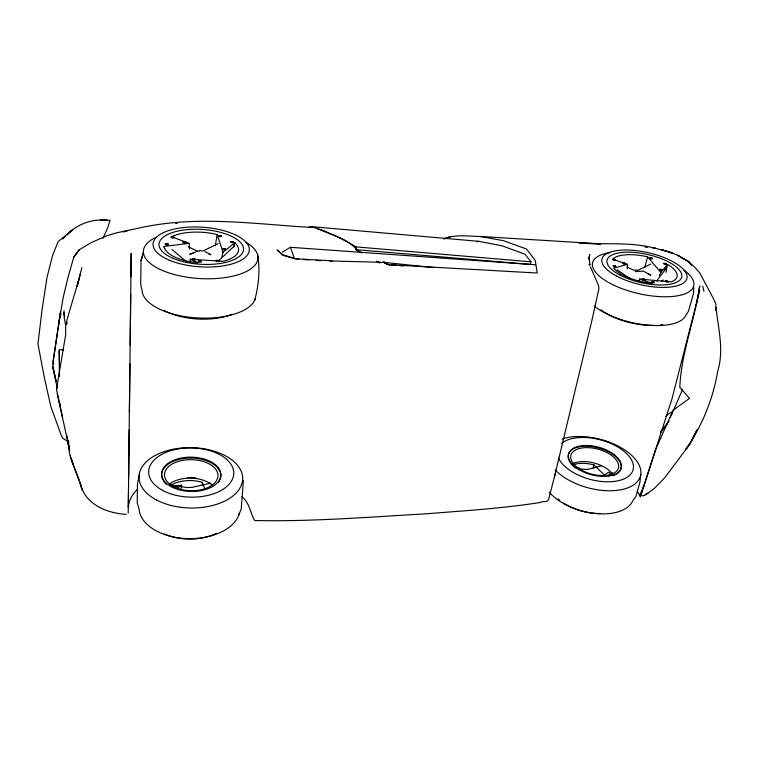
<?xml version="1.0" encoding="UTF-8"?>
<svg xmlns="http://www.w3.org/2000/svg" width="759" height="759" viewBox="0 0 759 759"><rect width="100%" height="100%" fill="white"/><g stroke="black" fill="none" stroke-linecap="round" stroke-linejoin="round"><path stroke-width="1.14" d="M699.751 290.46L671.952 398.968L640.34 496.756L656.108 448.446L673.11 410.211L689.504 398.399L679.798 387.308C681.307 352.584 694.77 319.909 699.76 286.001L698.735 291.522M129.95 363.865L129.41 412.165M130.159 345.089L130.728 294.483M130.928 276.798L131.193 253.212L128.214 513.065M64.041 310.773L64.202 317.736L65.682 325.326L65.635 334.966L56.479 389.348L62.352 416.644M128.48 492.686L128.318 506.908C129.011 500.001 132.635 493.654 137.758 489.052M128.641 478.464L129.201 429.907M715.955 308.05L715.927 310.384L715.889 304.074L713.972 299.653L699.893 273.126L695.187 267.68L688.631 261.675L677.778 255.366L669.58 252.026L652.541 247.576L655.823 248.478C630.985 241.561 604.714 244.834 579.316 243.098L600.635 243.867L480.21 236.466C468.104 236.305 455.286 234.095 443.806 238.876M143.366 252.633L141.06 260.365L140.671 284.208L142.17 290.906A56.944 25.351 3.2 0 0 196.951 317.898A56.944 25.351 3.2 0 0 255.546 297.898M670.472 417.754L670.415 417.241M81.858 267.576L80.103 274.549M693.764 287.168L693.451 293.78L688.498 311.114L685.709 315.592A51.726 20.835 13.1 0 1 646.288 324.966A51.726 20.835 13.1 0 1 594.031 305.962M59.496 375.62L59.591 373.646M627.266 268.942L627.522 264.312L612.693 259.161A33.747 12.761 12.7 0 1 647.588 256.836L660.861 272.453L659.334 275.621M243.392 480.57L241.22 509.004L238.886 514.773M52.978 363.257L52.713 366.445L57.295 388.39M640.805 474.204L639.913 482.354L635.833 496.671L632.769 500.712A46.574 25.256 15.4 0 1 595.426 513.501A46.574 25.256 15.4 0 1 549.298 492.24M215.281 245.878L217.169 234.531A37.352 15.389 3.7 0 0 171.534 236.751L189.133 243.364L189.494 248.99M58.633 324.539L63.158 297.623L67.798 278.249L73.756 257.159L79.353 249.72L90.862 242.766L106.839 235.793L116.431 232.861L139.912 227.871C196.562 215.205 254.331 224.057 311.408 227.453M60.369 312.499L52.978 361.92L53.415 364.197M181.05 488.483L181.638 485.2L172.834 486.291M696.269 304.786L698.327 293.733M310.886 226.59L323.429 230.537L342.053 239.057L356.36 246.922L355.772 249.654L530.171 264.398L531.006 261.817L525.019 254.218L501.851 245.745L478.787 241.334L310.886 226.59L308.847 227.235M139.599 473.995L137.483 483.673L137.18 502.714L139.068 508.796A50.464 30.493 0.6 0 0 186.818 538.586A50.464 30.493 0.6 0 0 239.483 512.695M588.671 259.113L589.724 254.54L589.117 258.069L589.98 264.635M639.069 281.219L639.562 279.084L671.203 281.845A33.747 12.761 12.7 0 0 667.578 264.445L660.861 272.453M554.345 477.259L591.622 321.655L599.031 288.24L598.187 284.653L590.417 266.817M79.097 278.686L80.169 274.331L77.133 286.598L79.097 278.686L66.783 320.507L66.403 324.567L67.2 322.803M68.765 441.643C67.247 457.895 78.073 472.648 81.64 487.98C88.272 505.911 108.679 513.378 126.307 514.365M221.884 256.675L222.985 252.244L217.169 234.531M593.149 468.303L593.993 464.925A25.227 13.529 15.2 0 0 573.311 464.755M657.142 281.58L657.683 279.502L667.389 266.788M644.742 267.633L647.588 256.836M555.275 473.73L548.586 499.536C547.675 502.989 542.353 500.722 540.18 502.496C502.6 508.445 464.574 510.722 426.681 513.767C369.481 517.04 311.902 521.756 254.692 520.522C250.195 512.942 249.54 502.61 241.912 496.718M665.871 272.424L666.781 269.047M611.612 474.963L612.219 472.724M141.06 260.365L143.451 252.491M254.787 300.099C258.582 285.583 260.384 269.568 257.586 254.777M233.478 247.017L234.882 242.738L222.985 252.244M60.606 311.873L53.168 361.692L53.614 363.978M103.006 238.364L107.569 228.098L110.055 220.3L100.349 220.044L107.047 220.157C92.408 218.753 77.2 223.952 67.029 234.673M682.607 389.405L673.11 411.179M670.871 416.236L672.208 413.2M644.306 485.02L639.619 495.295L640.34 496.756M664.998 269.445L667.578 264.445M578.567 469.849L579.582 467.905M283.923 255.641L295.109 258.715L336.835 261.124L384.282 262.386L388.342 264.625L383.693 262.083L388.304 264.682L537.239 273.022L535.237 260.527L526.537 249.028L503.321 240.65L480.21 236.466M383.693 262.083L388.323 264.654L396.53 265.384M669.087 421.036L660.852 431.567M686.62 448.275L686.098 448.977L690.102 443.531L697.085 429.822L689.751 444.309L664.628 477.885L654.258 488.53L644.723 495.39L642.218 495.893M686.098 448.977C702.094 425.989 713.033 398.978 717.672 371.388C724.219 350.146 718.308 328.96 715.993 307.737M660.596 432.383L666.914 424.613M608.528 475.902L611.726 472.459M665.937 416.34L668.423 413.949L672.692 411.577M62.779 238.743L64.477 237.112M62.75 238.829L65.274 236.476M66.963 234.91L72.01 230.205L58.149 241.571L52.627 255.28L47.058 277.168L42.096 309.416L37.95 343.912L44.269 377.251L50.815 406.407L61.242 435.305L62.76 438.275L68.206 441.605M218.896 260.441L234.645 245.802M661.364 281.418L663.148 279.938M176.714 488.426L181.638 485.2M666.108 280.925L667.901 281.342A1.433 0.55 13.3 0 1 668.053 282.092A1.433 0.55 13.3 0 1 666.317 281.931A1.433 0.55 13.3 0 1 665.558 281.124L667.038 281.01M651.972 281.693L654.116 282.044A1.433 0.55 13.1 0 1 654.249 282.794A1.433 0.55 13.1 0 1 652.493 282.633A1.433 0.55 13.1 0 1 651.753 281.826L653.252 281.712M642.835 279.046L644.96 279.397A1.423 0.55 12.9 0 1 645.084 280.137A1.423 0.55 12.9 0 1 643.347 279.976A1.423 0.55 12.9 0 1 642.626 279.179L644.106 279.065M659.78 269.331L661.857 269.673A1.395 0.522 13 0 1 661.99 270.384A1.395 0.522 13 0 1 660.302 270.223A1.395 0.522 13 0 1 659.571 269.454L661.013 269.35M664.011 263.345L666.079 263.686A1.385 0.512 13 0 1 666.222 264.388A1.385 0.512 13 0 1 664.533 264.217A1.385 0.512 13 0 1 663.812 263.468L665.245 263.364M282.405 252.13L290.308 247.292L535.636 264.777M650.349 257.775L652.066 258.174A1.376 0.503 12.7 0 1 652.19 258.857A1.376 0.503 12.7 0 1 650.52 258.696A1.376 0.503 12.7 0 1 649.808 257.956L651.241 257.861M623.414 262.984L625.141 263.392A1.385 0.522 12.3 0 1 625.236 264.085A1.385 0.522 12.3 0 1 623.537 263.923A1.385 0.522 12.3 0 1 622.854 263.164L624.315 263.069M613.414 265.735L615.511 266.086A1.404 0.531 12.2 0 1 615.587 266.807A1.404 0.531 12.2 0 1 613.87 266.637A1.404 0.531 12.2 0 1 613.196 265.868L614.686 265.764M613.5 259.227L615.226 259.635A1.385 0.522 12.1 0 1 615.302 260.337A1.385 0.522 12.1 0 1 613.595 260.166A1.385 0.522 12.1 0 1 612.93 259.417L614.401 259.322M589.715 264.692L589.857 265.176L588.993 264.407L589.639 264.597M650.88 264.009L638.338 270.147L633.395 270.052L627.019 267.064M202.719 251.087L218.326 243.573M645.245 494.451L648.281 493.018M197.084 251.381L189.75 254.35L193.213 253.117M125.757 231.21L127.844 230.423L123.508 232.045M444.499 238.895L451.102 236.391M216.372 260.451L219.095 260.698A1.575 0.664 3.9 0 1 218.573 261.504A1.575 0.664 3.9 0 1 216.552 261.314A1.575 0.664 3.9 0 1 216.372 260.451L218.782 260.498M198.46 261.115L201.192 261.371A1.594 0.674 3.5 0 1 200.642 262.178A1.594 0.674 3.5 0 1 198.611 261.988A1.594 0.674 3.5 0 1 198.46 261.115L200.879 261.162M193.573 258.8L195.386 259.265A1.575 0.664 3.4 0 1 194.835 260.062A1.575 0.664 3.4 0 1 192.824 259.872A1.575 0.664 3.4 0 1 192.682 259.009L194.636 258.895M223.326 248.591L225.584 248.98A1.527 0.636 4.2 0 1 225.091 249.739A1.527 0.636 4.2 0 1 223.137 249.55A1.527 0.636 4.2 0 1 222.956 248.734L224.844 248.629M231.704 241.419L233.478 241.855A1.518 0.617 4.4 0 1 232.994 242.605A1.518 0.617 4.4 0 1 231.059 242.415A1.518 0.617 4.4 0 1 230.859 241.609L232.738 241.514M219.484 235.48L221.239 235.907A1.509 0.607 4.2 0 1 220.746 236.637A1.509 0.607 4.2 0 1 218.82 236.457A1.509 0.607 4.2 0 1 218.639 235.66L220.508 235.575M184.048 241.599L185.813 242.045A1.537 0.626 3.4 0 1 185.262 242.795A1.537 0.626 3.4 0 1 183.298 242.614A1.537 0.626 3.4 0 1 183.175 241.798L185.082 241.704M166.392 243.62L168.175 244.075A1.565 0.636 3 0 1 167.587 244.834A1.565 0.636 3 0 1 165.595 244.645A1.565 0.636 3 0 1 165.49 243.819L167.454 243.724M171.325 236.96L173.972 237.206A1.537 0.626 3.2 0 1 173.403 237.947A1.537 0.626 3.2 0 1 171.439 237.766A1.537 0.626 3.2 0 1 171.325 236.96L173.688 237.017M627.522 264.312L613.642 268.24A33.747 12.761 12.7 0 0 652.152 283.325L639.562 279.084M601.621 465.732L587.637 469.479L578.5 468.891M210.955 483.094L192.027 487.392L186.648 487.553L181.078 486.671M665.558 281.124L667.901 281.342M651.753 281.826L654.116 282.044M642.626 279.179L644.96 279.397M476.614 241.742L478.787 241.334M659.571 269.454L661.857 269.673M663.812 263.468L666.079 263.686M613.196 265.868L615.511 266.086M649.808 257.956L652.066 258.174M622.854 263.164L625.141 263.392M612.93 259.417L615.226 259.635M192.682 259.009L195.386 259.265M222.956 248.734L225.584 248.98M230.859 241.609L233.478 241.855M165.49 243.819L168.175 244.075M183.175 241.798L185.813 242.045M218.639 235.66L221.239 235.907M645.956 246.609L645.492 246.504L647.37 246.827L645.008 246.609L647.37 246.827M164.694 248.648L164.048 246.419L189.133 243.364M198.849 260.973L201.192 261.371M216.761 260.309L219.095 260.698M171.724 236.827L173.972 237.206M63.68 349.804L59.183 349.814L59.373 376.255M59.961 314.207L61.365 314.217M637.171 271.542L635.226 271.504L643.537 271.2L650.88 275.204L647.436 273.534M199.693 251.03L196.666 250.963L188.46 246.751M199.987 250.707L201.761 250.745M190.414 262.567L190.215 259.217L222.994 261.324A37.352 15.389 3.7 0 0 234.882 242.738M303.306 259.54L309.103 259.929M316.067 260.384L320.706 260.688M329.994 261.305L332.309 261.457M356.36 246.922L531.006 261.817M400.059 265.688L403.589 265.992M433.607 267.557L384.263 262.424L388.304 264.682M298.875 259.189L295.109 258.715L282.614 254.644L277.149 249.872L282.813 255.328M169.931 484.916L177.729 486.149M645.824 246.628L646.526 246.798M208.915 254.085L210.869 254.768L204.921 251.542M317.196 228.516C330.279 234.616 347.622 238.335 356.825 249.853L361.692 252.918M190.215 259.217L197.786 262.794A37.352 15.389 3.7 0 1 164.048 246.419M356.758 250.195L359.719 251.827M376.549 261.191L379.709 262.937L376.957 261.438M290.469 247.396L294.198 257.785M186.505 261.77L171.904 249.483M617.124 269.72L630.577 279.065M593.993 464.925L604.382 475.02L608.623 472.098A25.227 13.529 15.2 0 1 611.204 474.489M691.572 265.1L688.631 261.675L677.778 255.366L688.631 261.675L691.515 265.318M637.313 491.196L639.42 495.058M171.117 485.048A27.371 16.319 0.8 0 1 202.16 482.288L204.778 488.739M71.431 459.423L79.04 480.732M70.321 456.064L73.215 464.461M82.389 490.257L80.027 482.98L81.64 487.98M63.623 312.376L64.629 316.674M702.796 286.19L703.925 291.342M57.295 393.921L69.657 450.239L67.826 440.476L68.357 444.556L68.196 441.795M66.849 435.448L68.348 444.499L68.244 442.374M60.151 406.331L60.046 403.76M202.16 482.288L202.587 485.656M59.193 351L59.581 366.379M600.378 513.511A38.927 21.233 15.4 0 1 563.33 502.904M559.744 500.314A38.927 21.233 15.4 0 1 558.14 498.967M561.992 439.063A47.656 25.019 15 0 1 629.875 453.787A47.656 25.019 15 0 1 621.991 489.536A47.656 25.019 15 0 1 555.19 469.887M561.594 443.427A39.107 20.417 15 0 1 621.63 449.489A39.107 20.417 15 0 1 614.771 481.348A39.107 20.417 15 0 1 558.472 457.962M569.819 462.022A27.201 14.25 15 0 1 582.181 446.377A27.201 14.25 15 0 1 616.223 457.241A27.201 14.25 15 0 1 612.874 475.76M575.531 468.113A27.201 14.25 15 0 1 573.956 466.823M573.111 466.045A27.201 14.25 15 0 1 570.341 462.829M572.931 463.55A24.402 13.036 15.2 0 1 612.418 473.882M216.315 533.321A42.143 25.635 0.5 0 1 164.39 533.956M187.748 477.667A50.464 30.493 0.6 0 1 195.983 477.961M219.712 480.286A29.601 17.182 1.1 0 1 218.089 482.819M166.439 484.346A29.601 17.182 1.1 0 1 163.583 481.064M162.976 480.03A29.601 17.182 1.1 0 1 190.035 458.094A29.601 17.182 1.1 0 1 220.091 479.422M169.845 483.749A26.48 15.73 0.8 0 1 212.169 485.077M245.584 242.074A57.38 23.927 3.6 0 1 239.559 274.274A57.38 23.927 3.6 0 1 161.629 270.128A57.38 23.927 3.6 0 1 156.003 237.311M232.311 314.179A46.489 20.891 3.2 0 1 163.735 310.241M683.954 270.128A51.878 19.81 12.8 0 1 674.267 296.285A51.878 19.81 12.8 0 1 603.747 279.502A51.878 19.81 12.8 0 1 610.16 252.576M662.635 324.482A42.267 17.163 13.1 0 1 660.624 324.824M653.888 325.393A42.267 17.163 13.1 0 1 603.86 311.854M603.007 311.275A42.267 17.163 13.1 0 1 601.005 309.786M176.942 223.355L175.993 223.383L176.942 223.355M78.035 251.276L73.756 257.159L79.353 249.72L78.035 251.276M665.415 250.831L661.668 249.673L672.702 253.269L665.415 250.831M56.09 381.103L52.76 366.559L56.09 381.103M576.669 468.104A27.21 14.241 15 0 0 620.691 469.223A27.21 14.241 15 0 0 587.219 445.505A27.21 14.241 15 0 0 576.669 468.104M578.197 468.047A24.582 12.875 15 0 0 617.997 469.109A24.582 12.875 15 0 0 587.817 447.639A24.582 12.875 15 0 0 578.197 468.047M156.307 499.896A51.84 30.17 1.1 0 0 241.59 484.593A51.84 30.17 1.1 0 0 174.636 448.958A51.84 30.17 1.1 0 0 156.307 499.896M162.635 490.418A42.561 24.611 1.1 0 0 232.814 478.284A42.561 24.611 1.1 0 0 178.175 448.948A42.561 24.611 1.1 0 0 162.635 490.418M171.173 486.68A29.61 17.163 1.1 0 0 220.148 478.483A29.61 17.163 1.1 0 0 182.473 457.819A29.61 17.163 1.1 0 0 171.173 486.68M173.061 486.358A26.745 15.522 1.1 0 0 217.321 478.986A26.745 15.522 1.1 0 0 183.365 460.267A26.745 15.522 1.1 0 0 173.061 486.358M173.128 258.354A42.333 17.419 3.7 0 0 242.643 252.605A42.333 17.419 3.7 0 0 188.033 229.56A42.333 17.419 3.7 0 0 173.128 258.354M169.276 260.185A48.234 19.848 3.7 0 0 248.364 253.487A48.234 19.848 3.7 0 0 185.908 227.33A48.234 19.848 3.7 0 0 169.276 260.185M619.999 275.09A38.244 14.44 12.7 0 0 681.184 278.392A38.244 14.44 12.7 0 0 631.991 252.282A38.244 14.44 12.7 0 0 619.999 275.09M616.763 276.191A43.576 16.451 12.7 0 0 686.383 279.834A43.576 16.451 12.7 0 0 630.15 250.138A43.576 16.451 12.7 0 0 616.763 276.191"/></g></svg>
